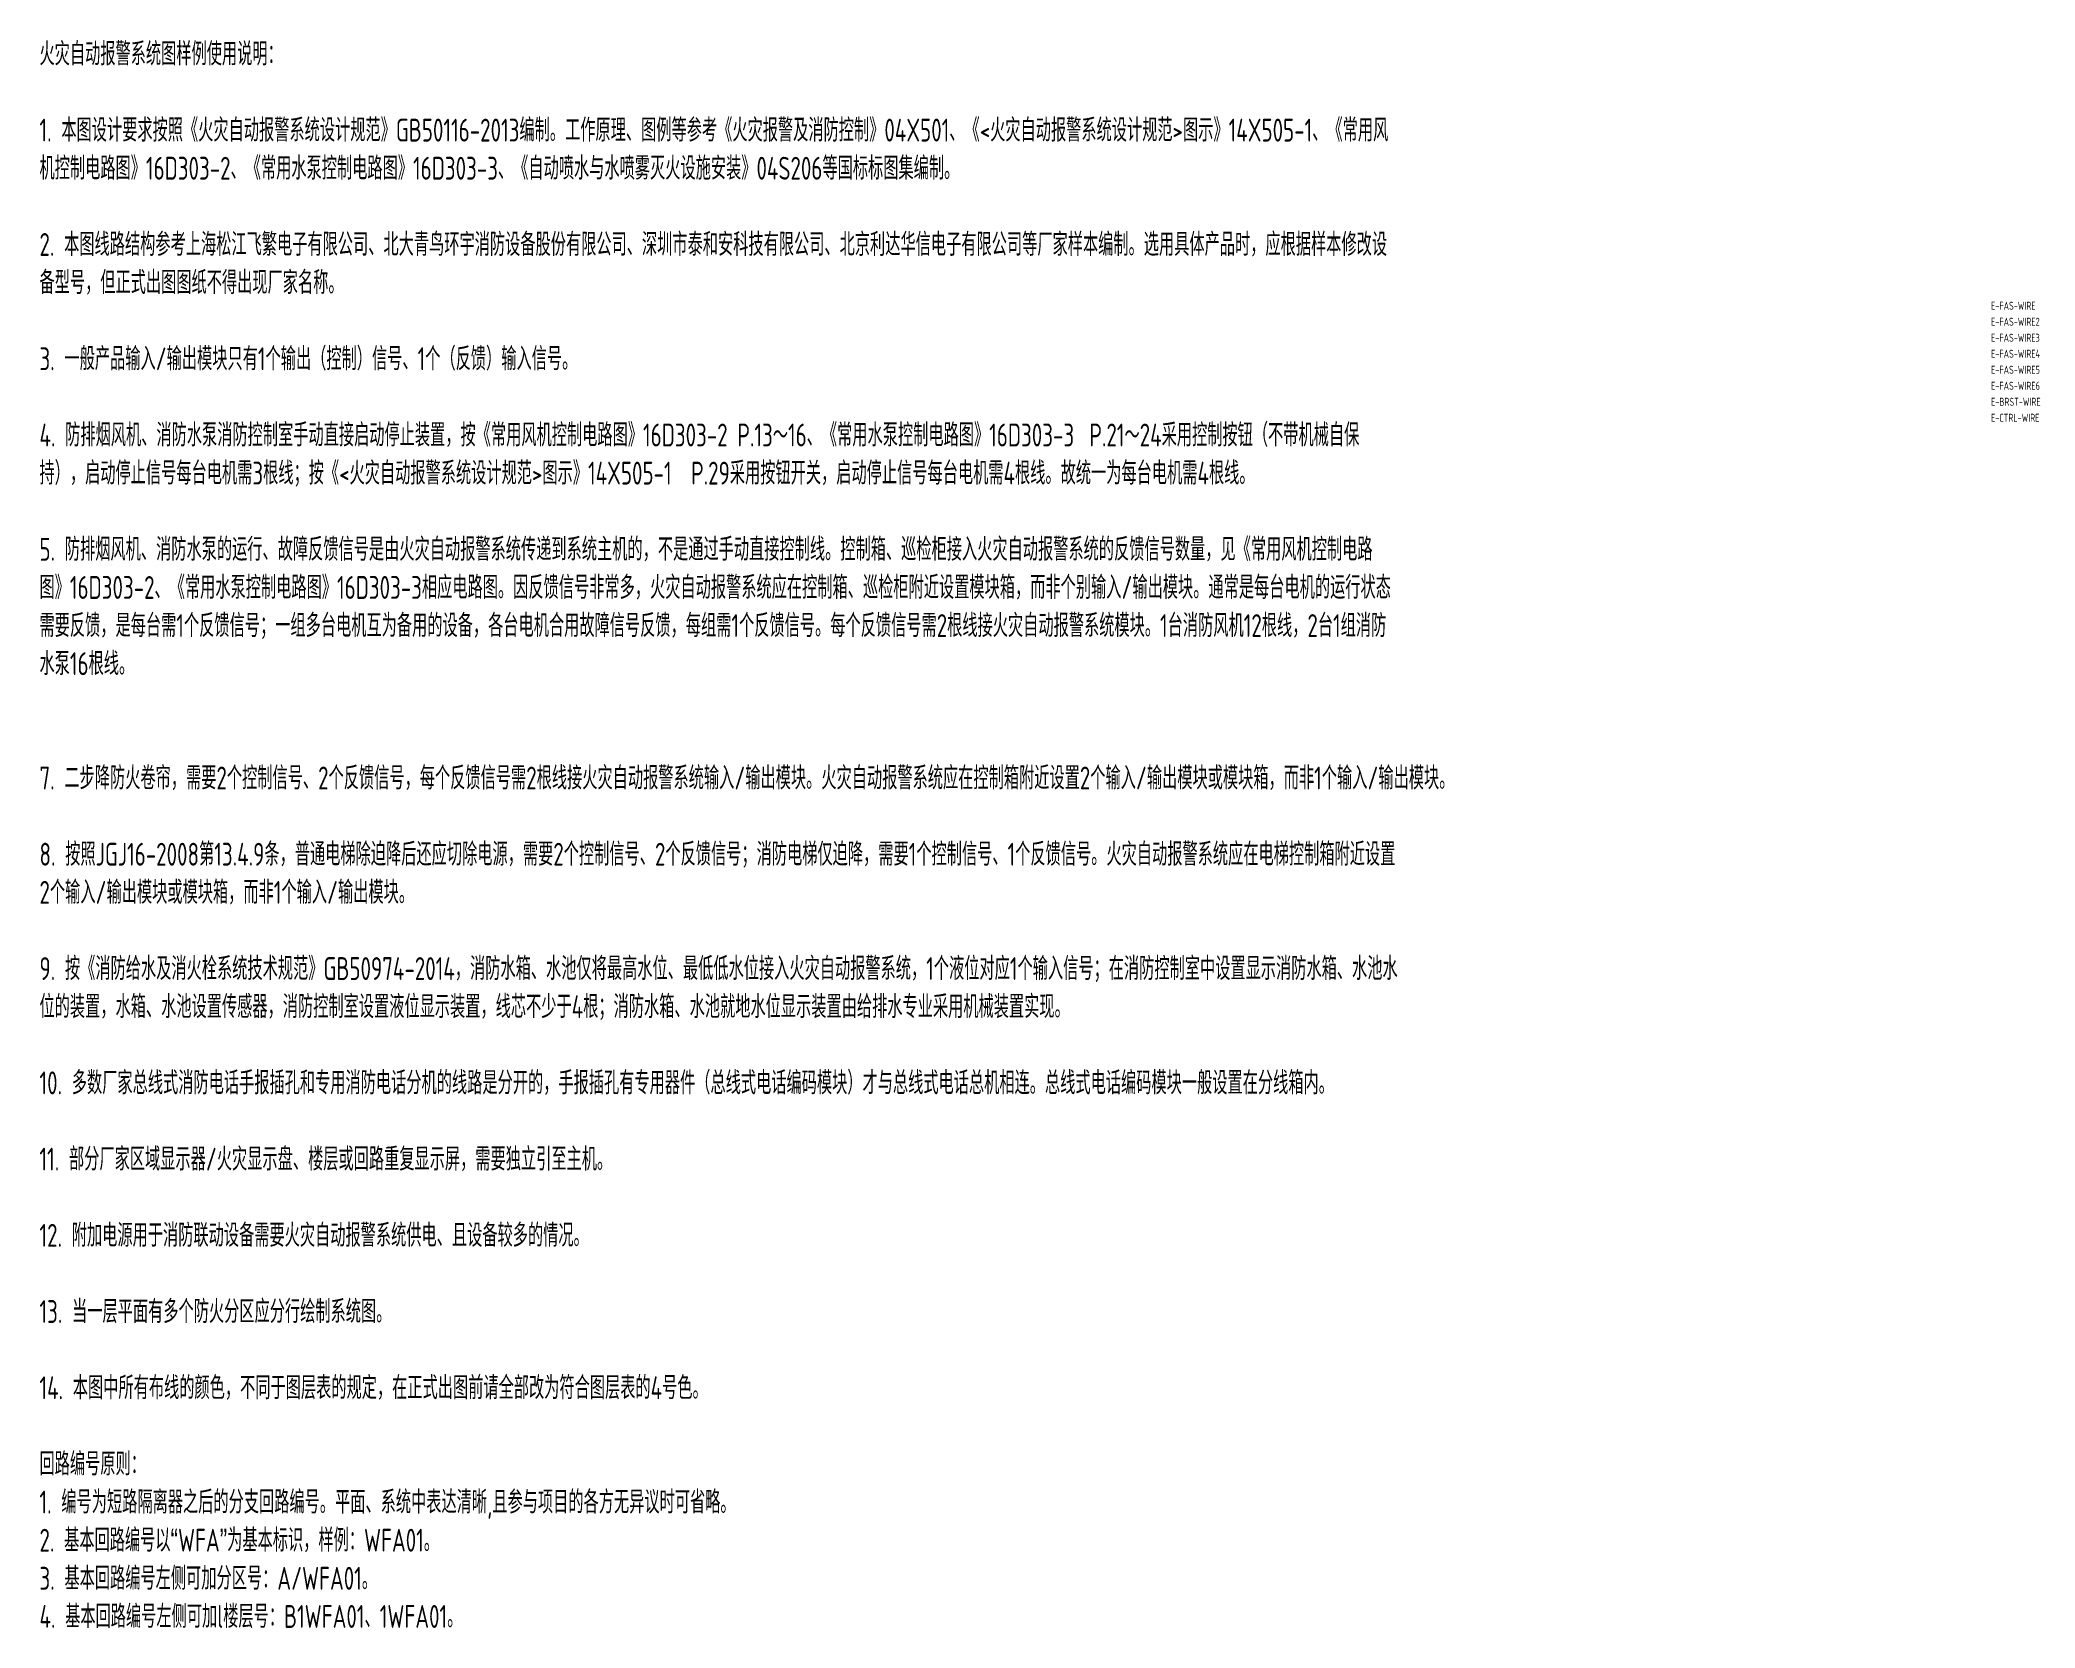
# Model space of a CAD drawing. Header units: millimetres. Extents: x -1040173 to 349982, y -145921 to 298175.
# Drawn here: x 2460 to 89714, y -111568 to -42098 of the extents above; entities that cross this region are included whole.
import ezdxf
from ezdxf.enums import TextEntityAlignment as Align

# ---------------------------------------------------------------- set-up
doc = ezdxf.new("R2010")
doc.units = ezdxf.units.MM
doc.header["$LTSCALE"] = 500
doc.header["$MEASUREMENT"] = 0
doc.layers.add('E-UNIV-NOTE', color=6, linetype='CONTINUOUS')
doc.styles.add('TH-STYLE3', font='tssdeng.shx', dxfattribs={"width": 0.7, "bigfont": 'tssdchn.shx'})

msp = doc.modelspace()

# ---------------------------------------------------------------- texts
at = {"layer": 'E-UNIV-NOTE', "style": 'TH-STYLE3', "width": 0.7}
for s, p in [('E-FAS-WIRE', (87787, -53727)), ('E-FAS-WIRE2', (87787, -54427)), ('E-FAS-WIRE3', (87787, -55127)), ('E-FAS-WIRE4', (87787, -55827)), ('E-FAS-WIRE5', (87787, -56527)), ('E-FAS-WIRE6', (87787, -57227)), ('E-BRST-WIRE', (87787, -57927)), ('E-CTRL-WIRE', (87787, -58627))]:
    msp.add_text(s, height=350, dxfattribs=at).set_placement(p, align=Align.MIDDLE_LEFT)
at = {"layer": 'E-UNIV-NOTE', "insert": (2441, -42211), "char_height": 500, "width": 59318.48, "attachment_point": 1, "style": 'TH-STYLE3'}
msp.add_mtext('{\\H2x;火灾自动报警系统图样例使用说明：\\P\\P1. 本图设计要求按照《火灾自动报警系统设计规范》GB50116-2013编制。工作原理、图例等参考《火灾报警及消防控制》04X501、《<火灾自动报警系统设计规范>图示》14X505-1、《常用风机控制电路图》16D303-2、《常用水泵控制电路图》16D303-3、《自动喷水与水喷雾灭火设施安装》04S206等国标标图集编制。\\P\\P2. 本图线路结构参考上海松江飞繁电子有限公司、北大青鸟环宇消防设备股份有限公司、深圳市泰和安科技有限公司、北京利达华信电子有限公司等厂家样本编制。选用具体产品时，应根据样本修改设备型号，但正式出图图纸不得出现厂家名称。\\P\\P3. 一般产品输入/输出模块只有1个输出（控制）信号、1个（反馈）输入信号。\\P\\P4. 防排烟风机、消防水泵消防控制室手动直接启动停止装置，按《常用风机控制电路图》16D303-2 P.13～16、《常用水泵控制电路图》16D303-3\u3000P.21～24采用控制按钮（不带机械自保持），启动停止信号每台电机需3根线；按《<火灾自动报警系统设计规范>图示》14X505-1  P.29采用按钮开关，启动停止信号每台电机需4根线。故统一为每台电机需4根线。\\P\\P5. 防排烟风机、消防水泵的运行、故障反馈信号是由火灾自动报警系统传递到系统主机的，不是通过手动直接控制线。控制箱、巡检柜接入火灾自动报警系统的反馈信号数量，见《常用风机控制电路图》16D303-2、《常用水泵控制电路图》16D303-3相应电路图。因反馈信号非常多，火灾自动报警系统应在控制箱、巡检柜附近设置模块箱，而非个别输入/输出模块。通常是每台电机的运行状态需要反馈，是每台需1个反馈信号；一组多台电机互为备用的设备，各台电机合用故障信号反馈，每组需1个反馈信号。每个反馈信号需2根线接火灾自动报警系统模块。1台消防风机12根线，2台1组消防水泵16根线。\\P\\P\\P7. 二步降防火卷帘，需要2个控制信号、2个反馈信号，每个反馈信号需2根线接火灾自动报警系统输入/输出模块。火灾自动报警系统应在控制箱附近设置2个输入/输出模块或模块箱，而非1个输入/输出模块。\\P\\P8. 按照JGJ16-2008第13.4.9条，普通电梯除迫降后还应切除电源，需要2个控制信号、2个反馈信号；消防电梯仅迫降，需要1个控制信号、1个反馈信号。火灾自动报警系统应在电梯控制箱附近设置2个输入/输出模块或模块箱，而非1个输入/输出模块。\\P\\P9. 按《消防给水及消火栓系统技术规范》GB50974-2014，消防水箱、水池仅将最高水位、最低低水位接入火灾自动报警系统，1个液位对应1个输入信号；在消防控制室中设置显示消防水箱、水池水位的装置，水箱、水池设置传感器，消防控制室设置液位显示装置，线芯不少于4根；消防水箱、水池就地水位显示装置由给排水专业采用机械装置实现。\\P\\P10. 多数厂家总线式消防电话手报插孔和专用消防电话分机的线路是分开的，手报插孔有专用器件（总线式电话编码模块）才与总线式电话总机相连。总线式电话编码模块一般设置在分线箱内。\\P\\P11. 部分厂家区域显示器/火灾显示盘、楼层或回路重复显示屏，需要独立引至主机。\\P\\P12. 附加电源用于消防联动设备需要火灾自动报警系统供电、且设备较多的情况。\\P\\P13. 当一层平面有多个防火分区应分行绘制系统图。\\P\\P14. 本图中所有布线的颜色，不同于图层表的规定，在正式出图前请全部改为符合图层表的4号色。\\P\\P回路编号原则：\\P1. 编号为短路隔离器之后的分支回路编号。平面、系统中表达清晰,且参与项目的各方无异议时可省略。\\P2. 基本回路编号以“WFA”为基本标识，样例：WFA01。\\P3. 基本回路编号左侧可加分区号：A/WFA01。\\P4. 基本回路编号左侧可加l楼层号：B1WFA01、1WFA01。}', dxfattribs=at)

doc.saveas('drawing.dxf')
